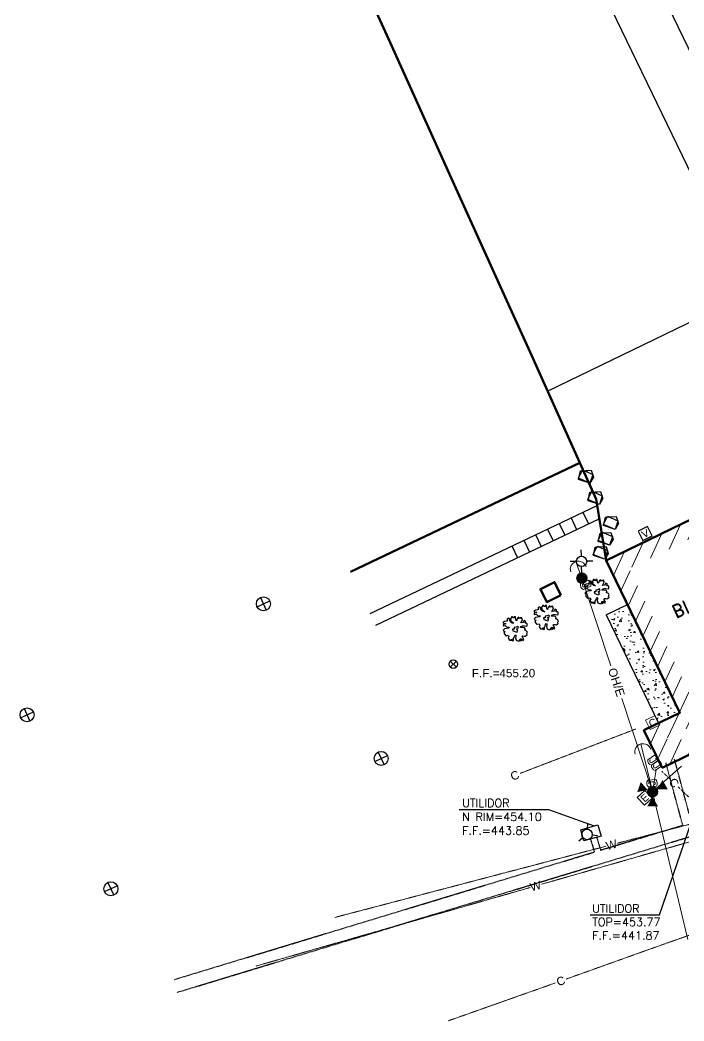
# Model space of a CAD drawing. Header units: feet. Extents: x 1391198 to 1391869, y 3961136 to 3961903.
# Drawn here: x 1391197.7 to 1391451.6, y 3961203.7 to 3961586.3 of the extents above; entities that cross this region are included whole.
import ezdxf
from ezdxf.enums import TextEntityAlignment as Align

# ---------------------------------------------------------------- set-up
doc = ezdxf.new("R2010")
doc.units = ezdxf.units.FT
doc.header["$MEASUREMENT"] = 0
doc.linetypes.add('D10', pattern=[0.175, 0.1, -0.075])
doc.linetypes.add('HIDDEN2', pattern=[0.1875, 0.125, -0.0625])
for name, color, linetype in [('BUILDING_ARCH', 7, 'Continuous'), ('C-CONCRETE', 4, 'Continuous'), ('C-FORCE PROTECTION', 31, 'Continuous'), ('C-NEW PVMT', 4, 'Continuous'), ('L-144 plant', 7, 'Continuous'), ('L-Block', 7, 'Continuous'), ('L-ROCKS', 7, 'Continuous'), ('Utilidor-Below-E', 8, 'HIDDEN2'), ('V-BLDG-IDEN', 8, 'Continuous'), ('V-DOMW-HYDR', 8, 'Continuous'), ('V-LITE-EXTR', 8, 'Continuous'), ('V-POWR-DEVC', 7, 'Continuous'), ('V-POWR-JBOX', 8, 'Continuous'), ('V-POWR-XFMR-POLM', 8, 'Continuous'), ('V-SITE-CONC', 8, 'Continuous'), ('V-SITE-VEGE', 8, 'Continuous'), ('V-STEM-IDEN', 8, 'Continuous'), ('V-STEM-OTLN', 8, 'Continuous')]:
    doc.layers.add(name, color=color, linetype=linetype)
for name, color, linetype, lineweight in [('E-ELEC-C', 3, 'Continuous', 25), ('V-APRN-OTLN', 8, 'Continuous', 50), ('V-BLDG-OTLN', 8, 'Continuous', 90), ('V-BLDG-PATT', 8, 'Continuous', 18), ('V-COMM-JBOX', 8, 'Continuous', 18), ('V-COMM-UNDR', 7, 'D10', 18), ('V-DOMW-MAIN-PIPE', 7, 'D10', 18), ('V-POWR-POLE', 8, 'Continuous', 18), ('V-POWR-POLE-GUYS', 8, 'Continuous', 18), ('V-PVMT-CONC', 8, 'Continuous', 18), ('V-SECD-OVHD', 8, 'Continuous', 18)]:
    doc.layers.add(name, color=color, linetype=linetype, lineweight=lineweight)
doc.styles.add('AR80', font='arial.ttf', dxfattribs={"height": 3.2})
doc.styles.add('Arial', font='arial.ttf')
doc.styles.add('ROMAND', font='romand.shx')
doc.styles.add('RomanS', font='romans.shx', dxfattribs={"width": 0.8})

# ---------------------------------------------------------------- blocks, each defined once
blk = doc.blocks.new('A$C459D505B')
for points in [[(1011, 1015.6), (1011, -160.4), (3219, -160.4), (3219, -184.4), (3427, -184.4), (3427, 1015.6), (1011, 1015.6)], [(1059, 1015.6), (1059, 999), (1203, 999), (1203, 1015.6)], [(2539, 1015.6), (2539, 999), (2619, 999), (2619, 1015.6), (2539, 1015.6)]]:
    blk.add_lwpolyline(points)
for points in [[(1363, 1015.6), (1363, 999), (1443, 999), (1443, 1015.6)], [(2707, 1015.6), (2707, 999), (2787, 999), (2787, 1015.6)], [(3059, 999), (3099, 999), (3099, 1015.6), (3059, 1015.6)], [(3219, 1015.6), (3219, 999), (3259, 999), (3259, 1015.6)], [(1059, -160.4), (1059, -130.7), (1203, -130.7), (1203, -160.4)], [(1451, -130.7), (1451, -160.4), (1595, -160.4), (1595, -130.7)], [(1643, -130.7), (1643, -160.4), (1787, -160.4), (1787, -130.7)], [(1835, -143.7), (1835, -160.4), (1875, -160.4), (1875, -143.7)], [(3259, -143.7), (3259, -184.4), (3387, -184.4), (3387, -143.7)]]:
    blk.add_lwpolyline(points, close=True)
blk = doc.blocks.new('COE-trans')
at = {"linetype": 'Continuous'}
blk.add_hatch(color=256, dxfattribs=at).paths.add_polyline_path([(0, -0.05), (-0.0506, -0.1377), (0.0506, -0.1377)])
blk = doc.blocks.new('coe-jbox')
at = {"lineweight": 18}
blk.add_lwpolyline([(-0.0319, 0.0385), (-0.0319, -0.0385, 0.360683), (0.0319, -0.0385), (0.0319, 0.0385, 0.360683)], format="xyb", close=True, dxfattribs=at)
at = {"style": 'Arial'}
blk.add_text('J', height=0.07, dxfattribs=at).set_placement((0, 0), align=Align.MIDDLE)
blk = doc.blocks.new('COE-VHO')
blk.add_lwpolyline([(0.05, 0.05), (-0.05, 0.05), (-0.05, -0.05), (0.05, -0.05)], close=True)
at = {"style": 'Arial'}
blk.add_text('V', height=0.07, dxfattribs=at).set_placement((0, 0), align=Align.MIDDLE)
blk = doc.blocks.new('coe-pp')
blk.add_hatch(color=256).paths.add_polyline_path([(-0.05, 0, 1), (0.05, 0, 1)])
blk.add_circle((0, 0), 0.05)
blk = doc.blocks.new('coe-tree')
for points in [[(0.0822, 0.0375), (0.1053, 0.0324), (0.1102, 0.0366), (0.1106, 0.0577), (0.1049, 0.0628), (0.0949, 0.0624), (0.0879, 0.068), (0.097, 0.0731), (0.0962, 0.0806), (0.0826, 0.0867), (0.0691, 0.0689), (0.0511, 0.0652), (0.0599, 0.0839), (0.0669, 0.0956), (0.0651, 0.1059), (0.0573, 0.1031), (0.0616, 0.1148), (0.0485, 0.1143), (0.038, 0.1068), (0.0315, 0.1167), (0.031, 0.1214), (0.024, 0.1172), (0.0135, 0.0951), (0.0079, 0.0858), (0.0017, 0.0994), (0.0004, 0.1228), (-0.0127, 0.1228), (-0.0127, 0.12), (-0.0066, 0.1176), (-0.0109, 0.1115), (-0.0184, 0.1143), (-0.028, 0.1228), (-0.0394, 0.1228), (-0.0376, 0.1167), (-0.0337, 0.1143), (-0.0468, 0.1073), (-0.0503, 0.104), (-0.0433, 0.0942), (-0.0446, 0.0834), (-0.031, 0.0741), (-0.0171, 0.0619), (-0.031, 0.0638), (-0.0507, 0.0778), (-0.0616, 0.1083), (-0.07, 0.1097), (-0.0783, 0.1003), (-0.0787, 0.0919), (-0.0774, 0.0844), (-0.087, 0.0816), (-0.1045, 0.0778), (-0.1145, 0.0727), (-0.1202, 0.0684), (-0.1115, 0.0605), (-0.0944, 0.06), (-0.0914, 0.0577), (-0.1032, 0.053), (-0.1163, 0.0483), (-0.1193, 0.0408), (-0.1141, 0.0366), (-0.0988, 0.0399), (-0.0936, 0.0338), (-0.0826, 0.0239), (-0.059, 0.0235), (-0.0647, 0.0136), (-0.1058, 0.0085), (-0.1132, -0.0013), (-0.1185, -0.0121), (-0.1032, -0.0159), (-0.1062, -0.0224), (-0.1106, -0.0332), (-0.0914, -0.0575), (-0.0879, -0.0571), (-0.0691, -0.0533), (-0.0625, -0.0664), (-0.0704, -0.0796), (-0.056, -0.0992), (-0.0332, -0.1044), (-0.0345, -0.1002), (-0.0437, -0.0913), (-0.0345, -0.0927), (-0.031, -0.1021), (-0.0258, -0.1053), (-0.0188, -0.1044), (-0.0206, -0.0941), (-0.0236, -0.0857), (-0.0127, -0.0739), (-0.0083, -0.0604), (-0.0022, -0.0501), (0.0022, -0.0529), (0.0039, -0.0636), (-0.0013, -0.0777), (0.0061, -0.1006), (0.0201, -0.1053), (0.0393, -0.1053), (0.0433, -0.0871), (0.0472, -0.0871), (0.0533, -0.0945), (0.0468, -0.1053), (0.0573, -0.1016), (0.0603, -0.0936), (0.0581, -0.0857), (0.066, -0.0894), (0.0669, -0.0936), (0.0664, -0.0983), (0.0721, -0.1021), (0.0791, -0.0927), (0.0699, -0.0744), (0.0621, -0.0641), (0.0704, -0.059), (0.0822, -0.0604), (0.0922, -0.0618), (0.1027, -0.0557), (0.1128, -0.0519), (0.1075, -0.0374), (0.1136, -0.0224), (0.1062, -0.0126), (0.0975, -0.007), (0.0848, -0.0013), (0.094, 0.0057), (0.087, 0.0183), (0.0643, 0.0216), (0.0476, 0.0202), (0.0498, 0.031), (0.066, 0.0375)], [(0.014, -0.0126), (0.0214, -0.0084), (0.0131, 0.0015), (0.0109, 0.0085), (0.0232, 0.0127), (0.0284, 0.0244), (0.021, 0.0319), (0.0065, 0.0239), (-0.0061, 0.0216), (-0.0136, 0.0197), (-0.0118, 0.0061), (-0.0293, 0.0038), (-0.0258, -0.0112), (-0.0136, -0.0145), (-0.0057, -0.0177), (0.0083, -0.0238), (0.0205, -0.0187)]]:
    blk.add_lwpolyline(points, close=True)
blk = doc.blocks.new('coe-ff')
at = {"color": 0, "linetype": 'ByBlock'}
for p, q in [((-0.029, -0.029), (0.029, 0.029)), ((-0.029, 0.029), (0.029, -0.029))]:
    blk.add_line(p, q, dxfattribs=at)
blk.add_circle((0, 0), 0.041, dxfattribs=at)
at = {"color": 0, "linetype": 'ByBlock', "style": 'Arial'}
blk.add_attdef('F.F.', (0.0492, 0.0246), '', height=0.08, dxfattribs=at)
blk = doc.blocks.new('coe-pedc')
blk.add_lwpolyline([(-0.05, -0.05), (0.05, -0.05), (0.05, 0.05), (-0.05, 0.05)], close=True)
at = {"style": 'Arial'}
blk.add_text('C', height=0.07, dxfattribs=at).set_placement((0, 0), align=Align.MIDDLE)
blk = doc.blocks.new('COE-FH')
for points in [[(0, 0.05), (0, 0.1009)], [(-0.0354, -0.0354), (-0.0714, -0.0714)], [(0.0354, -0.0354), (0.0714, -0.0714)]]:
    blk.add_lwpolyline(points)
blk.add_circle((0, 0), 0.05)
blk = doc.blocks.new('COE-ppl')
blk.add_hatch(color=256).paths.add_polyline_path([(-0.05, 0, 1), (0.05, 0, 1)])
blk.add_circle((0, 0), 0.05)
at = {"layer": 'V-LITE-EXTR'}
for points in [[(0.1596, 0.05), (0.1596, 0.1092)], [(0.1596, 0.05), (0.1596, 0.1041)], [(0.05, 0), (0.1096, 0)], [(0.2096, 0), (0.2688, 0)], [(0.1596, -0.1092), (0.1596, -0.05)]]:
    blk.add_lwpolyline(points, dxfattribs=at)
blk.add_circle((0.1596, 0), 0.05, dxfattribs=at)
blk = doc.blocks.new('coe-anchor')
blk.add_arc((-0.0776, 0), 0.0776, 270, 90)
blk = doc.blocks.new('COE-pede')
blk.add_lwpolyline([(-0.05, -0.05), (0.05, -0.05), (0.05, 0.05), (-0.05, 0.05)], close=True)
at = {"style": 'Arial'}
blk.add_text('E', height=0.07, dxfattribs=at).set_placement((0, 0), align=Align.MIDDLE)
blk = doc.blocks.new('ROCK')
at = {"layer": 'L-Block', "color": 4, "linetype": 'Continuous', "flags": 128}
blk.add_lwpolyline([(-1.14, 0.99), (-0.82, 1.02), (-0.73, 1.21), (-0.36, 1.05), (0.97, 1.14), (1.41, -0.24), (0.72, -1.38), (-1.5, -0.65)], close=True, dxfattribs=at)
at = {"layer": 'L-ROCKS', "color": 8}
blk.add_lwpolyline([(-1.53, -0.44), (-0.73, 1.21), (1.29, 0.32), (0.72, -1.38), (-1.5, -0.65), (-1.14, 0.99), (0.97, 1.14), (1.41, -0.24), (0.72, -1.38)], close=True, dxfattribs=at)
blk = doc.blocks.new('A$C74487909')
at = {"layer": 'E-ELEC-C'}
for p, q in [((-1585.6, -169.7), (-1559, -228.3)), ((-1601.6, -212.3), (-1543, -185.7)), ((-2670.1, -679.1), (-2643.4, -737.6)), ((-2686.1, -721.7), (-2627.5, -695)), ((-1061.3, -921.7), (-1002.7, -895)), ((-1045.3, -879.1), (-1018.7, -937.6)), ((-2301.4, -1519.2), (-2242.9, -1492.5)), ((-2285.5, -1476.6), (-2258.8, -1535.1))]:
    blk.add_line(p, q, dxfattribs=at)
for centre in [(-1572.3, -199), (-2656.8, -708.3), (-1032, -908.3), (-2272.1, -1505.9)]:
    blk.add_circle(centre, 32.2, dxfattribs=at)

msp = doc.modelspace()

# ---------------------------------------------------------------- hatches: boundary and pattern name
at = {"layer": 'V-BLDG-PATT'}
h = msp.add_hatch(dxfattribs=at)
h.set_pattern_fill('ANSI31', color=256, scale=40, angle=20, style=0)
h.paths.add_polyline_path([(1391446.3, 3961309.17), (1391445.05, 3961311.76), (1391458.8, 3961318.41), (1391430.59, 3961376.68), (1391489.05, 3961404.97), (1391518.51, 3961344.12)], flags=16)
h.paths.add_polyline_path([(1391443.26, 3961300.41), (1391436.29, 3961314.8), (1391450.03, 3961321.46), (1391421.83, 3961379.72), (1391492.1, 3961413.74), (1391527.27, 3961341.08)])
at = {"layer": 'V-PVMT-CONC'}
h = msp.add_hatch(dxfattribs=at)
h.set_pattern_fill('AR-CONC', color=256, style=0)
h.set_pattern_definition([(50, (1391450.8425, 3961328.3116), (7.1726, -0.6275), [0.75, -8.25]), (355, (1391450.8425, 3961328.3116), (-1.3875, 7.5219), [0.6, -6.6]), (100.451, (1391451.44, 3961328.259), (5.7851, 6.8944), [0.6374, -7.0114]), (46.184, (1391450.8425, 3961330.312), (10.6724, -1.6552), [1.125, -12.375]), (96.636, (1391451.732, 3961330.174), (9.3466, 9.7412), [0.956, -10.5171]), (351.184, (1391450.842, 3961330.312), (9.3466, 9.7412), [0.9, -9.9]), (21, (1391451.8425, 3961329.8116), (5.9691, -4.0262), [0.75, -8.25]), (326, (1391451.8425, 3961329.8116), (2.4332, 7.2515), [0.6, -6.6]), (71.451, (1391452.34, 3961329.476), (8.4022, 3.2253), [0.6374, -7.0114]), (37.5, (1391450.8425, 3961328.3116), (0.1216, 3.32894), [0, -6.52, 0, -6.7, 0, -6.625]), (7.5, (1391450.8425, 3961328.3116), (2.6307, 3.94412), [0, -3.82, 0, -6.37, 0, -2.525]), (327.5, (1391448.6125, 3961328.3116), (5.33822, -0.22555), [0, -2.5, 0, -7.8, 0, -10.35]), (317.5, (1391447.6125, 3961328.3116), (5.83186, 1.00105), [0, -3.25, 0, -5.18, 0, -7.35])])
h.paths.add_polyline_path([(1391421.89, 3961358.97), (1391441.94, 3961317.54), (1391450.03, 3961321.46), (1391429.98, 3961362.89)])

# ---------------------------------------------------------------- linework, layer by layer
at = {"layer": 'C-CONCRETE'}
for points in [[(1391331.68, 3961359.5), (1391418.39, 3961400.77)], [(1391412.94, 3961398.18), (1391415.09, 3961393.66)], [(1391333.83, 3961354.99), (1391419.23, 3961395.63)], [(1391403.92, 3961393.88), (1391406.06, 3961389.36)], [(1391408.43, 3961396.03), (1391410.58, 3961391.51)], [(1391399.4, 3961391.73), (1391401.55, 3961387.22)], [(1391390.37, 3961387.43), (1391392.52, 3961382.92)], [(1391394.89, 3961389.58), (1391397.03, 3961385.07)], [(1391385.86, 3961385.28), (1391388, 3961380.77)]]:
    msp.add_lwpolyline(points, dxfattribs=at)
at = {"layer": 'C-FORCE PROTECTION'}
msp.add_line((1391536.52, 3961510.79), (1391399.5, 3961444.46), dxfattribs=at)
at = {"layer": 'C-NEW PVMT', "elevation": 455.79, "flags": 128}
msp.add_lwpolyline([(1391385.26, 3961670.25), (1391472.12, 3961490.84)], dxfattribs=at)
at = {"layer": 'Utilidor-Below-E', "ltscale": 0.04}
for p, q in [((1391451.15, 3961278.53), (1391444.7, 3961302.45)), ((1391453.59, 3961282.97), (1391447.92, 3961304.01)), ((1391419.74, 3961269), (1391451.15, 3961278.53)), ((1391256.82, 3961219.55), (1391417.36, 3961268.28))]:
    msp.add_line(p, q, dxfattribs=at)
at = {"layer": 'Utilidor-Below-E'}
for p, q in [((1391415.8, 3961273.43), (1391417.36, 3961268.28)), ((1391418.21, 3961274.07), (1391419.74, 3961269))]:
    msp.add_line(p, q, dxfattribs=at)
at = {"layer": 'Utilidor-Below-E', "ltscale": 0.04}
msp.add_lwpolyline([(1391257.67, 3961214.59), (1391772.96, 3961371)], dxfattribs=at)
at = {"layer": 'V-APRN-OTLN'}
for points in [[(1391411.83, 3961417.04), (1391392.78, 3961459.28), (1391384.54, 3961477.57), (1391361.96, 3961527.39), (1391339.32, 3961577.76), (1391316.65, 3961627.65), (1391296.36, 3961672.23), (1391296.33, 3961677.63), (1391296.38, 3961727.37), (1391296.55, 3961777.65), (1391296.52, 3961827.58), (1391296.57, 3961842.84)], [(1391324.11, 3961375.4), (1391371.07, 3961397.64), (1391411.83, 3961417.04)]]:
    msp.add_lwpolyline(points, dxfattribs=at)
at = {"layer": 'V-APRN-OTLN', "flags": 128}
msp.add_lwpolyline([(1391411.83, 3961417.04), (1391418.01, 3961403.1), (1391421.83, 3961379.72)], dxfattribs=at)
at = {"layer": 'V-BLDG-OTLN', "flags": 128}
for points in [[(1391443.26, 3961300.41), (1391436.29, 3961314.8), (1391450.03, 3961321.46), (1391421.83, 3961379.72), (1391492.1, 3961413.74), (1391527.27, 3961341.08)], [(1391404.59, 3961366.4), (1391399.2, 3961363.75), (1391396.73, 3961368.78), (1391402.12, 3961371.42)]]:
    msp.add_lwpolyline(points, close=True, dxfattribs=at)
at = {"layer": 'V-COMM-UNDR'}
for points in [[(1391433.21, 3961315.29), (1391389.01, 3961298.34)], [(1391443.16, 3961299.13), (1391446.15, 3961296.26)], [(1391449.39, 3961293.16), (1391458.86, 3961284.1), (1391479.86, 3961283), (1391501.25, 3961289.46)], [(1391461.22, 3961239.12), (1391443.18, 3961232.79), (1391406.62, 3961219.72)], [(1391402.4, 3961218.21), (1391361.34, 3961203.68)]]:
    msp.add_lwpolyline(points, dxfattribs=at)
at = {"layer": 'V-DOMW-MAIN-PIPE'}
for points in [[(1391530.02, 3961302.67), (1391463.41, 3961281.4), (1391426.07, 3961271.59)], [(1391489.57, 3961282.82), (1391464.86, 3961275.33), (1391397.05, 3961255.91)], [(1391421.73, 3961270.46), (1391318.14, 3961243.26)], [(1391392.75, 3961254.68), (1391287.9, 3961224.65)]]:
    msp.add_lwpolyline(points, dxfattribs=at)
at = {"layer": 'V-POWR-POLE-GUYS'}
for p, q in [((1391410.3, 3961379.28), (1391413.26, 3961371.04)), ((1391435.07, 3961309.56), (1391440.1, 3961289.45))]:
    msp.add_line(p, q, dxfattribs=at)
at = {"layer": 'V-SECD-OVHD'}
for p, q in [((1391423.69, 3961339.44), (1391412.57, 3961372.97)), ((1391439.6, 3961291.44), (1391427.85, 3961326.89)), ((1391450.63, 3961301.03), (1391439.63, 3961291.28)), ((1391439.63, 3961291.28), (1391440.98, 3961299.7)), ((1391439.63, 3961291.28), (1391453.1, 3961234.78))]:
    msp.add_line(p, q, dxfattribs=at)
at = {"layer": 'V-SITE-CONC'}
for q in [(1391429.98, 3961362.89), (1391441.94, 3961317.54)]:
    msp.add_line((1391421.89, 3961358.97), q, dxfattribs=at)
at = {"layer": 'V-STEM-IDEN', "flags": 128}
for points in [[(1391365.6, 3961284.52), (1391399.86, 3961284.55), (1391417.25, 3961278.23)], [(1391415.81, 3961244.21), (1391442.32, 3961244.21), (1391454.33, 3961279.43)]]:
    msp.add_lwpolyline(points, dxfattribs=at)
at = {"layer": 'V-STEM-OTLN', "flags": 128}
msp.add_lwpolyline([(1391413.39, 3961272.52), (1391412.15, 3961276.81), (1391418.71, 3961278.64), (1391419.94, 3961274.37)], close=True, dxfattribs=at)

# ---------------------------------------------------------------- block references
at = {"layer": 'BUILDING_ARCH', "xscale": 0.08333333320238219, "yscale": 0.08333333320238219, "zscale": 0.08333333320238219, "rotation": 295.8315737708084}
msp.add_blockref('A$C459D505B', (1391377.71, 3961762.42, 455.79), dxfattribs=at)
at = {"layer": 'E-ELEC-C', "xscale": 0.08333333325572312, "yscale": 0.08333333325572312, "zscale": 0.08333333325572312}
msp.add_blockref('A$C74487909', (1391421.83, 3961379.72), dxfattribs=at)
at = {"layer": 'L-144 plant', "xscale": 1.95873059798032, "yscale": 1.95873059798032, "zscale": 1.95873059798032}
for p in [(1391414.27, 3961411.98), (1391417.86, 3961403.82), (1391423.84, 3961394.29), (1391421.75, 3961388.2), (1391419.91, 3961382.86)]:
    msp.add_blockref('ROCK', p, dxfattribs=at)
at = {"layer": 'V-BLDG-IDEN'}
ref = msp.add_blockref('coe-ff', (1391363.42, 3961340.05), dxfattribs=dict(at, xscale=40, yscale=40, zscale=40))
ref.add_attrib('F.F.', 'F.F.=455.20', (1391370.5, 3961335.06), dxfattribs={"color": 0, "linetype": 'ByBlock', "height": 3.2, "style": 'Arial'})
at = {"layer": 'V-COMM-JBOX', "xscale": 39.99999999992306, "yscale": 39.99999999992306, "zscale": 39.99999999992306, "rotation": 25.80777377710896}
msp.add_blockref('coe-pedc', (1391439.61, 3961317.72), dxfattribs=at)
at = {"layer": 'V-DOMW-HYDR', "xscale": 39.99999999990604, "yscale": 39.99999999990604, "zscale": 39.99999999990604, "rotation": 130.3106793318803}
msp.add_blockref('COE-FH', (1391414.53, 3961274.97), dxfattribs=at)
at = {"layer": 'V-POWR-DEVC', "xscale": 40.00000000002738, "yscale": 40.00000000002738, "rotation": 26.32953435786838}
msp.add_blockref('COE-VHO', (1391436.82, 3961389.99), dxfattribs=at)
at = {"layer": 'V-POWR-DEVC', "xscale": 40.00000000007021, "yscale": 40.00000000007021, "zscale": 40.00000000007021, "rotation": 42.69084643569663}
msp.add_blockref('COE-pede', (1391436.59, 3961288.96), dxfattribs=at)
at = {"layer": 'V-POWR-JBOX'}
for p, xscale, yscale, zscale, rotation in [((1391414.01, 3961370.37), 39.99999999984807, 39.99999999984807, 39.99999999984807, 294.7649640788476), ((1391439.74, 3961303.35), 39.99999999995207, 39.99999999995207, 39.99999999995207, 304.074938539493), ((1391441.16, 3961301.3), 40.00000000007402, 40.00000000007402, 40.00000000007402, 305.6844367568458)]:
    msp.add_blockref('coe-jbox', p, dxfattribs=dict(at, xscale=xscale, yscale=yscale, zscale=zscale, rotation=rotation))
at = {"layer": 'V-POWR-JBOX', "xscale": 39.99999999999645, "yscale": 39.99999999999645, "rotation": 95.56360468007945}
msp.add_blockref('coe-jbox', (1391439.4, 3961294.55), dxfattribs=at)
at = {"layer": 'V-POWR-POLE', "xscale": 40.00000000015976, "yscale": 40.00000000015976, "zscale": 40.00000000015976, "rotation": 91.2456734219557}
msp.add_blockref('COE-ppl', (1391412.57, 3961372.97), dxfattribs=at)
at = {"layer": 'V-POWR-POLE', "xscale": 3.280357581950908, "yscale": 3.280357581950908, "zscale": 3.280357581950908}
msp.add_blockref('coe-pp', (1391412.57, 3961372.97), dxfattribs=at)
at = {"layer": 'V-POWR-POLE', "xscale": 40, "yscale": 40}
msp.add_blockref('coe-pp', (1391439.63, 3961291.28), dxfattribs=at)
at = {"layer": 'V-POWR-POLE-GUYS'}
for p, xscale, yscale, zscale, rotation in [((1391410.3, 3961379.28), 40.00000000002721, 40.00000000002721, 40.00000000002721, 107.9069906095667), ((1391435.07, 3961309.56), 39.99999999986179, 39.99999999986179, 39.99999999986179, 106.7252259104638)]:
    msp.add_blockref('coe-anchor', p, dxfattribs=dict(at, xscale=xscale, yscale=yscale, zscale=zscale, rotation=rotation))
at = {"layer": 'V-POWR-XFMR-POLM'}
for xscale, yscale, rotation in [(39.99999999967682, 39.99999999967682, 250.6281960861759), (40.00000000014756, 40.00000000014756, 119.6521627156401)]:
    msp.add_blockref('COE-trans', (1391439.63, 3961291.28), dxfattribs=dict(at, xscale=xscale, yscale=yscale, rotation=rotation))
at = {"layer": 'V-POWR-XFMR-POLM', "xscale": 40, "yscale": 40}
msp.add_blockref('COE-trans', (1391439.63, 3961291.28), dxfattribs=at)
at = {"layer": 'V-SITE-VEGE', "xscale": 40, "yscale": 40, "zscale": 40}
for p in [(1391418.45, 3961367.53), (1391399.05, 3961357.59), (1391387.2, 3961353.24)]:
    msp.add_blockref('coe-tree', p, dxfattribs=at)

# ---------------------------------------------------------------- texts
at = {"layer": 'V-BLDG-IDEN', "style": 'ROMAND'}
msp.add_text('BLDG 2079', height=5, rotation=24.4075, dxfattribs=at).set_placement((1391448.5, 3961357.46))
at = {"layer": 'V-COMM-UNDR', "style": 'AR80'}
for rotation, p in [(20.9737, (1391386.92, 3961297.54)), (316.2498, (1391447.77, 3961294.71)), (19.6635, (1391404.51, 3961218.97))]:
    msp.add_text('C', height=3.2, rotation=rotation, dxfattribs=at).set_placement(p, align=Align.MIDDLE)
at = {"layer": 'V-DOMW-MAIN-PIPE', "style": 'AR80'}
for rotation, p in [(14.713, (1391423.9, 3961271.03)), (15.9813, (1391394.9, 3961255.29))]:
    msp.add_text('W', height=3.2, rotation=rotation, dxfattribs=at).set_placement(p, align=Align.MIDDLE)
at = {"layer": 'V-SECD-OVHD', "style": 'AR80'}
msp.add_text('OH/E', height=3.281, rotation=288.344, dxfattribs=at).set_placement((1391425.86, 3961333.2), align=Align.MIDDLE)
at = {"layer": 'V-STEM-IDEN', "style": 'RomanS'}
for s, p in [('UTILIDOR', (1391366.83, 3961285.42)), ('N RIM=454.10', (1391366.83, 3961280.15)), ('F.F.=443.85', (1391366.83, 3961274.88)), ('UTILIDOR', (1391416.54, 3961245.1)), ('TOP=453.77', (1391416.54, 3961239.96)), ('F.F.=441.87', (1391416.54, 3961234.82))]:
    msp.add_text(s, height=3.125, dxfattribs=at).set_placement(p)

doc.saveas('drawing.dxf')
